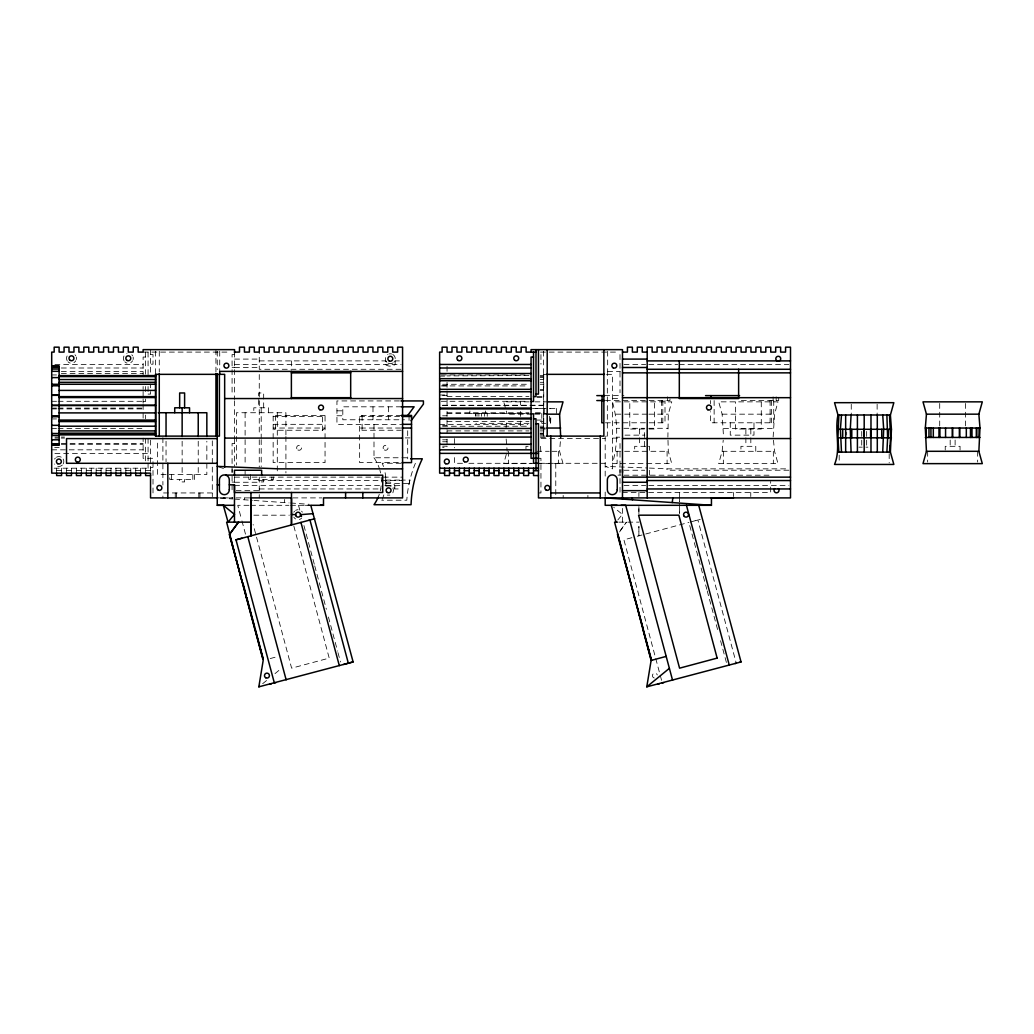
<?xml version="1.0" encoding="UTF-8"?>
<svg xmlns="http://www.w3.org/2000/svg" width="1034" height="1034" viewBox="0 0 1034 1034"><rect width="100%" height="100%" fill="white"/><g stroke="black" fill="none" stroke-linecap="round" stroke-linejoin="round"><path stroke-width="0.75" stroke-dasharray="5 3.75" d="M232.081 472.499L232.081 469.449M244.399 499.784L244.399 497.884M469.888 410.976L469.888 413.458L528.981 413.445M475.459 416.275L475.459 413.445L475.86 416.275M477.01 416.275L477.01 413.445M478.897 416.275L478.897 413.445M481.469 416.275L481.469 413.445M484.636 416.275L484.636 413.445M485.489 413.445L485.489 410.976M487.247 416.275L487.247 413.445M541.816 413.445L541.816 423.333L546.042 423.333M543.483 423.333L543.483 413.445M544.155 413.445L544.155 408.508M549.584 416.275L549.584 423.333L550.631 423.345L550.799 416.275M550.489 423.333L550.489 416.275M556.37 413.458L556.37 408.52L553.177 408.508M620.012 472.499L620.012 469.449M622.403 522.144L622.403 506.815M638.896 526.332L638.896 535.819L638.896 526.707M638.896 513.691L638.896 507.371M679.416 513.808L679.416 507.448M679.416 501.076L679.416 497.897M667.99 440.316L668.313 451.302L671.751 463.633L612.451 463.633C618.099 443.832 618.099 421.652 612.451 401.851L671.751 401.851L668.313 414.169L667.886 437.188M506.04 428.037L506.544 421.872M536.724 463.633L563.026 463.633L559.588 451.302L560.712 437.447M773.458 440.187L774.556 451.302L777.995 463.633L718.695 463.633L722.133 451.302L723.231 440.187M773.148 437.007L774.556 414.169L777.995 401.851L718.695 401.851L722.133 414.169L723.541 437.007M284.324 502.563L284.699 499.448M408.999 484.119L409.903 480.086L401.89 480.086M506.311 454.391L503.726 463.633L533.376 463.633M392.868 492.804L393.527 490.336L392.868 487.854M415.384 463.297L414.931 464.382A118.832 118.832 0 0 0 407.112 496.346L406.789 500.21L381.727 500.21M619.56 531.967L626.423 522.144L617.376 534.5M617.828 519.934L622.403 514.389L613.731 507.319M322.569 430.247L325.051 428.037L273.157 428.037L275.626 430.247L322.569 430.247L322.569 415.422M262.675 683.694L267.16 680.036M274.992 673.625L280.369 669.218M386.109 486.045L401.024 485.541M695.236 520.722L697.898 520.012L736.26 663.221M631.955 537.667L623.929 539.826L662.303 683.035M637.254 536.258L688.877 522.416M690.195 522.067L700.289 519.365M270.223 658.555L278.249 656.396M389.857 495.105L387.311 495.105M550.489 408.508L549.584 408.508M385.811 483.55L409.141 483.511M143.119 352.103L229.613 352.103M540.446 352.103L617.544 352.103M150.537 354.584L153.006 354.584L153.006 364.175L150.537 364.175M234.55 354.584L232.081 354.584L232.081 392.739L234.55 392.739M145.6 357.053L143.119 357.053L143.119 374.941M234.55 359.095L259.263 359.095M259.263 360.892L385.281 360.892A6.178 4.265 0 0 0 386.638 361.81M394.536 361.383A6.178 4.265 0 0 0 395.169 360.892L401.089 360.892M54.905 364.459L143.119 364.459M234.55 364.459L401.089 364.459M624.032 364.459L645.655 364.459M648.796 364.459L677.709 364.459M679.312 364.459L788.903 364.459M232.081 367.328L234.55 367.328M234.55 367.497L259.263 367.497M61.329 368.001L143.119 368.001M400.998 369.28L259.263 369.28L259.263 352.103M61.329 371.4L143.119 371.4M607.656 371.387L620.49 371.387M61.329 373.52L143.119 373.52M543.419 374.347L547.723 374.347M606.57 374.347L612.606 374.347L612.606 468.854L605.187 466.386L647.775 467.988M51.7 374.941L56.508 374.941M441.247 374.941L527.857 374.941M528.956 375.588L447.05 375.898M540.2 375.588L543.419 375.588M439.631 376.092L447.05 376.092M540.2 376.596L543.419 376.596M540.2 377.591L543.419 377.591M540.2 379.556L543.419 379.556M540.2 382.309L543.419 382.309M442.604 384.286L528.956 384.26M540.2 384.26L543.419 384.26M442.604 385.785L447.05 385.785M441.247 385.915L527.857 385.915M540.2 389.456L543.419 389.456M540.2 390.413L543.419 390.413M148.069 394.083L150.537 394.083L150.537 384.066M439.631 395.001L447.05 395.001M442.604 395.324L447.05 395.324M604.619 395.608L623.929 395.608M447.05 396.617L528.956 396.617M536.995 396.617L543.419 396.617M536.995 397.56L543.419 397.56M612.606 398.555L620.542 398.555M605.407 400.546L669.967 400.546L669.967 396.836M741.326 400.546L778.692 400.546L778.692 396.836M399.395 400.933L336.942 400.933L336.942 424.405L401.27 424.405M51.7 401.295L56.508 401.295M58.111 401.295L143.119 401.295M441.247 401.295L527.857 401.295M143.119 401.502L145.6 401.502L145.6 399.034M529.098 401.851L503.726 401.851L505.872 409.554M534.914 401.851L548.201 401.851M442.604 405.238L543.419 405.238M442.604 405.561L543.419 405.561M401.295 406.814L342.81 406.814L342.81 419.765L404.488 419.765M51.7 408.094L56.508 408.094M58.111 408.094L143.119 408.094M554.935 408.508L532.187 408.508L541.816 408.508M51.7 408.908L56.508 408.908M58.111 408.908L143.119 408.908M336.942 410.821L342.81 410.821M447.05 412.902L528.956 412.902M535.379 412.902L543.419 412.902M447.05 413.225L528.956 413.225M535.379 413.225L543.419 413.225M534.643 413.445L546.042 413.458M532.019 414.169L507.164 414.169L506.311 411.093M534.733 414.169L546.482 414.169M615.889 414.169L647.53 414.169M648.887 414.169L668.313 414.169M722.133 414.169L774.556 414.169M401.231 415.422L359.638 415.422L359.638 462.625L400.52 462.625M336.942 415.758L342.81 415.758M442.604 415.784L447.05 415.784M273.157 416.469L325.051 416.469M359.638 416.469L400.52 416.469M51.7 418.938L56.508 418.938M536.995 420.062L543.419 420.062M447.05 421.562L528.956 421.562M540.2 421.562L543.419 421.562M605.407 422.79L665.004 422.79L665.004 400.546M528.981 423.333L475.847 423.333M273.157 424.328L325.051 424.328M439.631 424.599L527.857 424.599M442.604 425.323L447.05 425.323M442.604 426.267L528.956 426.202M540.2 426.202L543.419 426.202M540.2 427.701L543.419 427.701M400.52 428.037L359.638 428.037L362.107 430.247L401.231 430.247M540.459 428.037L547.051 428.037M616.303 428.296L619.767 428.296M623.864 428.296L644.764 428.296M648.77 428.296L667.886 428.296M51.7 428.477L56.508 428.477M58.111 428.477L143.119 428.477M723.541 428.477L773.148 428.477M540.33 429.032L545.693 429.032M649.055 429.032L654.419 429.032L654.419 401.851M447.05 430.907L528.956 430.907M540.2 430.907L543.419 430.907M540.2 433.156L543.419 433.156M540.2 433.879L543.419 433.879M540.2 434.887L543.419 434.887M625.014 435.146L644.854 435.146M540.2 436.115L547.206 436.115M606.57 436.115L607.333 436.115L607.333 374.347M54.905 437.072L59.714 437.072M61.329 437.072L64.535 437.072M616.303 437.188L619.767 437.188M540.459 437.447L545.732 437.447M405.238 437.912L409.955 437.912M54.905 438.106L59.714 438.106M61.329 438.106L64.535 438.106M612.606 438.093L620.62 438.093M541.053 438.584L605.187 438.584M442.604 439.799L447.05 439.799M442.604 441.751L447.05 441.751M61.329 443.625L143.119 443.625M234.55 443.483L232.081 443.483L232.081 492.947M61.329 444.31L143.119 444.31M442.604 446.197L447.05 446.197L447.05 447.541L442.604 447.541M528.141 446.326L525.97 446.326L525.97 448.808M540.536 446.326L540.795 451.276M645.811 446.326L634.682 446.326L634.682 451.276M648.512 446.326L649.507 446.326L649.507 451.276M858.944 447.153L862.266 447.153M865.936 447.153L867.888 447.153M54.66 447.541L59.119 447.541M51.7 449.829L143.119 449.829M536.724 451.276L549.196 451.302M551.91 451.302L559.588 451.302M615.889 451.302L668.313 451.302M722.133 451.302L774.556 451.302M54.905 453.37L150.537 453.37M373.998 424.405L373.998 457.765L407.693 457.765M538.468 458.308L540.95 458.308L540.95 492.947L538.468 492.947M462.508 463.297L454.469 463.297L454.469 455.58M468.893 463.297L531.644 463.297M539.696 463.297L605.187 463.297M150.537 467.381L153.006 467.381M54.169 468.195L150.537 468.195M649.378 468.066L666.969 468.854L788.903 468.854M624.006 470.25L644.789 470.25M788.903 470.224L666.969 470.224L666.969 468.854M56.637 470.625L61.588 470.625M66.525 470.625L71.462 470.625M76.413 470.625L81.35 470.625M86.287 470.625L91.238 470.625M96.175 470.625L101.112 470.625M106.063 470.625L111 470.625M115.95 470.625L120.888 470.625M125.825 470.625L130.775 470.625M135.713 470.625L140.65 470.625M145.6 470.625L150.537 470.625M166.047 474.503L157.427 474.503L157.427 441.247M169.266 474.503L206.839 474.503L206.839 441.247M624.006 475.201L770.666 475.201M234.55 477.139L402.575 477.139M385.863 480.086L400.287 480.086M259.263 480.552L402.575 480.552M232.081 482.103L234.55 482.103M234.55 482.258L259.263 482.258M234.55 485.541L380.848 485.553M624.032 485.541L645.655 485.541M648.809 485.541L788.903 485.541M259.263 488.953L382.451 488.953M385.876 485.825A6.333 4.575 0 0 1 394.807 488.953L401.024 488.953M236.088 490.659L259.263 490.659M622.403 492.494L770.666 492.494L770.666 481.482M212.306 492.947L162.894 492.947L162.894 497.897M220.255 497.897L232.96 497.897L217.256 497.884M235.959 497.884L249.995 497.897M292.932 497.897L321.897 497.897M305.353 505.303L309.773 505.303M248.948 505.303L237.768 505.303L241.517 519.327M250.551 505.303L288.913 505.303M290.515 505.303L309.437 505.303M253.873 515.191L289.313 515.191M619.004 522.144L638.896 522.144M401.166 463.271L382.205 463.245A45.38 45.38 0 0 1 383.821 467.575M384.881 485.553L387.311 485.553M617.983 475.136L620.93 475.175M220.397 498.104L232.973 498.983M234.55 499.099L252.386 500.34M253.989 500.456L289.029 502.899M290.593 503.002L309.399 504.321M218.73 466.877L224.662 468.854L224.662 466.386M389.857 485.553L391.059 486.045M301.592 511.171L302.38 512.192M689.717 525.531L693.879 541.105M694.305 542.656L706.817 589.354M707.23 590.905L718.488 632.937M720.569 640.718L726.411 662.51M298.503 505.303L299.912 510.563L300.571 510.382L299.369 509.891A4.937 4.937 0 0 0 295.621 510.382M303.931 525.556L314.323 564.318M314.737 565.869L326.369 609.272M328.437 617.027L337.575 651.136M337.989 652.687L340.483 661.98M293.837 526.06L329.213 658.102L291.627 668.171L253.149 524.535M241.943 520.877L245.691 534.901M506.156 438.985L507.164 451.302M385.695 476.622L385.695 485.864A45.38 45.38 0 0 0 384.984 472.047M977.647 451.276L977.647 462.082M965.588 403.454L965.588 425.84M960.056 450.036L960.056 446.326L945.231 446.326L945.231 450.036M955.119 440.045L955.119 446.326M950.181 440.045L950.181 446.326M939.712 403.454L939.712 429.032M927.653 451.276L927.653 462.082M889.188 453.642L889.188 462.909M877.129 404.281L877.129 413.871M866.66 431.424L866.66 447.153M861.723 431.424L861.723 447.153M851.253 404.281L851.253 413.871M846.652 432.134L846.652 434.991M839.194 455.18L839.194 462.909M776.172 396.836L776.159 400.546M773.729 400.546L773.729 422.79L710.513 422.79L710.513 411.661M773.342 451.276L773.342 463.633M773.109 396.836L773.109 400.546M771.545 400.546L771.545 422.79M770.11 400.546L770.11 422.79M761.283 401.851L761.283 429.032L735.407 429.032L735.407 401.851M755.764 451.276L755.764 446.326L740.939 446.326L740.939 451.276M753.98 422.79L753.98 435.146L730.263 435.146L730.263 422.79M750.826 429.032L750.826 446.326M750.762 492.494L750.762 496.54M745.876 429.032L745.876 446.326M733.533 492.494L733.533 496.54M723.348 451.276L723.348 463.633M714.132 400.546L714.132 422.79M710.513 400.546L710.513 403.725M679.416 492.494L679.416 501.774M679.416 503.312L679.416 512.593M667.434 396.836L667.46 400.546M667.098 451.276L667.098 463.633M662.82 400.546L662.82 422.79M661.385 400.546L661.385 422.79M649.585 470.25L649.585 475.201M644.57 446.326L644.57 429.032L629.784 429.032L629.784 401.851M639.632 429.032L639.632 446.326M638.896 492.494L638.896 496.54M638.896 506.531L638.896 512.774M620.012 354.584L620.012 392.739M620.012 443.483L620.012 492.947M617.104 451.276L617.104 463.633M607.656 351.185L607.656 374.347M605.187 436.115L605.187 477.411M605.187 492.068L605.187 496.436M587.894 495.428L587.894 497.897M563.181 495.428L563.181 497.897M558.373 451.276L558.373 463.633M555.775 463.297L555.775 496.32M543.742 374.347L543.742 436.115M543.419 351.185L543.419 436.115M540.95 354.584L540.95 364.175M520.438 401.851L520.438 405.057M520.438 411.454L520.438 419.442M520.438 421.045L520.438 429.032M508.379 451.276L508.379 463.633M454.469 438.584L454.469 447.851M447.05 366.346L447.05 371.322M447.05 382.309L447.05 390.413M447.05 390.891L447.05 405.561M447.05 411.403L447.05 429.42M447.05 430.777L447.05 433.504M447.05 439.114L447.05 443.741M409.05 415.422L409.05 422.828M407.693 430.764L407.693 458.786M395.169 360.892L395.169 364.459A6.178 4.265 0 0 1 385.281 364.459L385.281 360.892M394.807 488.953L394.807 485.553A6.333 4.575 0 0 0 384.674 482.981M388.461 406.814L388.461 419.765M372.99 406.814L372.99 419.765M362.107 415.422L362.107 430.247M291.381 360.892L291.381 369.28M285.914 434.913L285.914 412.734L236.489 412.734L236.489 434.913M285.914 436.49L285.914 472.926M277.293 412.734L277.293 438.08M277.293 439.657L277.293 474.503M275.626 415.422L275.626 430.247M273.558 476.971L273.558 479.453L248.845 479.453L248.845 476.971M271.903 476.971L271.903 479.453M268.62 412.734L268.62 407.797L253.795 407.797L253.795 412.734M263.67 407.797L263.67 392.972L258.733 392.972L258.733 407.797M263.67 479.453L263.67 481.922L258.733 481.922L258.733 479.453M261.201 407.797L261.201 438.08M261.201 439.657L261.201 466.592M259.263 374.541L259.263 435.392M259.263 439.721L259.263 467.032M259.263 477.139L259.263 497.897M250.499 474.503L250.499 479.453M245.11 412.734L245.11 438.08M245.11 439.657L245.11 465.003M245.11 471.336L245.11 474.503M236.489 436.49L236.489 465.003M234.55 352.103L234.55 399.589M234.55 400.817L234.55 438.274M234.55 438.545L234.55 466.308M234.55 476.558L234.55 483.395M219.725 351.185L219.725 372.796M217.256 351.185L217.256 369.707M215.938 349.634L215.938 372.059M212.306 440.859L212.306 496.656M199.95 492.947L199.95 497.897M198.812 492.947L198.812 497.897M198.231 441.247L198.231 474.503M194.482 474.503L194.482 479.453L169.783 479.453L169.783 474.503M192.828 474.503L192.828 479.453M184.608 479.453L184.608 481.922L179.657 481.922L179.657 479.453M182.139 441.247L182.139 474.503M176.387 492.947L176.387 497.897M175.25 492.947L175.25 497.897M171.437 474.503L171.437 479.453M166.047 441.247L166.047 461.836M162.894 437.692L162.894 485.062M159.275 351.237L159.275 372.059M155.475 351.185L155.475 374.347M153.006 492.947L153.006 458.308L143.119 458.308L143.119 438.106M150.537 349.634L150.537 373.455M150.537 440.122L150.537 472.977M148.069 352.103L148.069 376.996M148.069 386.535L148.069 393.696M148.069 438.364L148.069 461.875M148.069 463.245L148.069 470.625M145.6 352.103L145.6 374.127M145.6 386.535L145.6 393.696M145.6 415.086L145.6 418.796M145.6 438.364L145.6 462.017M145.6 468.195L145.6 473.133M143.119 386.483L143.119 389.34M143.119 391.472L143.119 398.116M143.119 398.891L143.119 403.182M143.119 404.462L143.119 418.15M140.65 468.195L140.65 471.892M135.713 468.195L135.713 471.892M130.775 468.195L130.775 471.892M125.825 468.195L125.825 471.892M120.888 468.195L120.888 473.133M115.95 468.195L115.95 473.133M111 468.195L111 473.133M106.063 468.195L106.063 473.133M101.112 468.195L101.112 473.133M96.175 468.195L96.175 471.892M91.238 468.195L91.238 473.133M86.287 468.195L86.287 473.133M81.35 468.195L81.35 473.094M76.413 468.195L76.413 473.094M71.462 468.195L71.462 473.133M66.525 468.195L66.525 471.892M61.588 468.195L61.588 473.133M56.637 468.195L56.637 473.094M381.197 477.075A40.869 40.869 0 0 1 378.056 497.457M373.998 457.765A40.869 40.869 0 0 1 379.517 468.932M379.917 470.263A40.869 40.869 0 0 1 380.564 472.965M654.251 678.007A2.469 2.469 0 0 1 653.139 673.871A2.469 2.469 0 0 1 657.275 674.969M383.821 494.911A45.38 45.38 0 0 1 382.205 499.241M392.791 354.455A4.937 4.937 0 0 1 393.825 362.223M392.791 363.012A4.937 4.937 0 0 1 387.853 363.012M386.832 362.223A4.937 4.937 0 0 1 387.853 354.455M389.043 353.964A4.937 4.937 0 0 1 391.602 353.964M76.245 357.001A4.937 4.937 0 0 1 76.245 359.561M75.753 360.75A4.937 4.937 0 0 1 73.944 362.559M70.183 363.063A4.937 4.937 0 0 1 67.973 361.784M67.184 360.75A4.937 4.937 0 0 1 68.994 354.003M74.965 354.791A4.937 4.937 0 0 1 75.753 355.812M133.076 357.001A4.937 4.937 0 0 1 133.076 359.561M132.585 360.75A4.937 4.937 0 0 1 130.775 362.559M127.014 363.063A4.937 4.937 0 0 1 124.804 361.784M124.015 360.75A4.937 4.937 0 0 1 127.014 353.512M131.796 354.791A4.937 4.937 0 0 1 132.585 355.812M301.592 518.163A4.937 4.937 0 0 1 299.369 519.443M295.621 518.939A4.937 4.937 0 0 1 293.811 517.129M293.811 512.192A4.937 4.937 0 0 1 294.6 511.171M63.152 459.057A4.937 4.937 0 0 1 63.152 464.007M62.376 465.029A4.937 4.937 0 0 1 54.595 464.007M54.595 459.057A4.937 4.937 0 0 1 55.384 458.036M56.405 457.248A4.937 4.937 0 0 1 61.355 457.248M325.051 415.422L273.157 415.422L273.157 462.625L325.051 462.625L325.051 415.422M384.351 449.945A2.469 2.469 0 0 0 388.047 447.8A2.469 2.469 0 0 0 384.351 445.667A2.469 2.469 0 0 0 384.351 449.945M297.87 449.945A2.469 2.469 0 0 0 301.566 447.8A2.469 2.469 0 0 0 297.87 445.667A2.469 2.469 0 0 0 297.87 449.945"/><path stroke-width="1.5" d="M234.472 522.144L234.472 505.303L217.256 505.303L217.256 373.662M229.302 484.804L234.472 484.804L234.472 492.494L382.722 492.494L382.722 475.201L225.632 475.084M311.001 505.303L323.5 505.316L323.5 497.897L402.575 497.897L402.575 347.166L397.625 347.166L397.625 352.103L392.687 352.103L392.687 347.166L387.75 347.166L387.75 352.103L382.8 352.103L382.8 347.166L377.862 347.166L377.862 352.103L372.925 352.103L372.925 347.166L367.975 347.166L367.975 352.103L363.037 352.103L363.037 347.166L358.1 347.166L358.1 352.103L353.15 352.103L353.15 347.166L348.212 347.166L348.212 352.103L343.275 352.103L343.275 347.166L338.325 347.166L338.325 352.103L333.387 352.103L333.387 347.166L328.45 347.166L328.45 352.103L323.5 352.103L323.5 347.166L318.562 347.166L318.562 352.103L313.625 352.103L313.625 347.166L308.675 347.166L308.675 352.103L303.738 352.103L303.738 347.166L298.787 347.166L298.787 352.103L293.85 352.103L293.85 347.166L288.913 347.166L288.913 352.103L283.962 352.103L283.962 347.166L279.025 347.166L279.025 352.103L274.088 352.103L274.088 347.166L269.137 347.166L269.137 352.103L264.2 352.103L264.2 347.166L259.263 347.166L259.263 352.103L254.312 352.103L254.312 347.166L249.375 347.166L249.375 352.103L244.438 352.103L244.438 347.166L239.487 347.166L239.487 352.103L234.55 352.103M622.481 499.099L622.481 349.634L531.062 349.634L531.062 352.103M622.481 472.499L622.481 469.449M632.343 499.784L632.343 497.884M711.444 505.303L605.187 497.884L605.187 505.303L711.444 505.316L711.444 497.897L733.533 497.897M857.406 452.129L857.406 414.996M877.297 452.129L877.297 414.996M864.191 414.996L864.191 452.129M845.657 414.996L845.657 452.129M870.977 452.129L870.977 414.996M886.888 452.129L887.624 437.834L886.888 414.996M851.085 414.996L850.284 429.291L851.085 452.129M838.871 452.129L837.954 437.834L838.871 414.996M889.705 448.95L889.912 445.77M882.726 452.129L883.682 429.291L882.726 414.996M837.979 414.996C834.386 431.488 841.185 448.627 834.541 464.447L893.841 464.447L890.403 452.129L891.437 429.291L890.403 414.996L893.841 402.678L834.541 402.678L837.979 414.996L890.403 414.996M841.482 414.996L840.422 429.291L841.482 452.129M837.786 429.291L838.018 426.111M889.511 452.129L890.597 437.834L889.511 414.996M925.314 428.037L926.438 414.169L923 401.851L982.3 401.851L978.862 414.169L979.986 428.037L978.862 451.302L982.3 463.633L923 463.633L926.438 451.302L925.314 428.037L979.986 428.037M672.268 502.563L672.824 497.897M634.773 597.613L634.643 598.415L634.204 597.342M310.769 505.303L353.111 661.928L258.836 686.834L263.179 660.442L229.432 534.5L238.479 522.144L229.432 534.5L254.687 628M698.713 505.303L741.042 661.928L646.78 686.834L651.123 660.442L617.841 534.423M560.712 437.447L559.588 414.169L563.026 401.851L548.201 401.851M407.383 415.888L414.117 406.814L401.295 406.814M411.105 420.709L423.423 404.126L423.423 400.933L400.998 400.933M258.836 686.834L259.534 686.266M646.78 686.834L669.386 668.339M651.123 660.442L666.18 656.396M275.897 682.621L274.372 683.035L235.998 539.826L241.93 538.223M269.577 684.314L271.386 683.823M657.508 684.314L659.33 683.823M662.303 683.035L663.828 682.621M235.998 539.826L314.737 518.732M343.65 664.461L353.111 661.928M308.765 520.322L309.954 520.012L348.329 663.221M735.071 663.531L736.26 663.221M739.672 662.303L741.042 661.928M300.571 514.661L313.38 513.627M224.107 505.303L217.256 505.303M617.078 505.29L611.262 505.303L616.005 522.144M536 352.103L526.125 352.103L526.125 347.166L521.175 347.166L521.175 352.103L516.237 352.103L516.237 347.166L511.3 347.166L511.3 352.103L506.35 352.103L506.35 347.166L501.412 347.166L501.412 352.103L496.462 352.103L496.462 347.166L491.525 347.166L491.525 352.103L486.587 352.103L486.587 347.166L481.637 347.166L481.637 352.103L476.7 352.103L476.7 347.166L471.762 347.166L471.762 352.103L466.812 352.103L466.812 347.166L461.875 347.166L461.875 352.103L456.938 352.103L456.938 347.166L451.987 347.166L451.987 352.103L447.05 352.103L447.05 347.166L442.113 347.166L442.113 352.103L439.631 352.103L439.631 473.133L444.581 473.133M622.481 352.103L627.431 352.103L627.431 347.166L632.369 347.166L632.369 352.103L637.306 352.103L637.306 347.166L642.256 347.166L642.256 352.103L647.194 352.103M533.531 357.053L531.062 357.053L531.062 458.308L538.468 458.308M622.481 359.095L647.194 359.095M647.194 360.892L790.506 360.892M439.631 364.459L531.062 364.459M51.7 366.023L59.119 366.023L59.119 445.085L51.7 445.085M51.7 366.346L59.119 366.346M51.7 367.367L59.119 367.367M622.481 367.497L647.194 367.497M439.631 368.001L531.062 368.001M51.7 369.035L59.119 369.035M647.194 369.28L790.506 369.28M51.7 371.322L59.119 371.322M402.575 371.387L219.725 371.387L219.725 374.347M291.381 372.86L350.681 372.86M622.481 372.86L790.506 372.86M439.631 373.52L531.062 373.52M546.624 374.347L604.451 374.347M59.119 375.588L155.475 375.588M59.119 376.596L155.475 376.596M51.7 377.604L59.119 377.604M439.631 378.69L531.062 378.69M59.119 379.556L155.475 379.556M439.631 380.745L531.062 380.745M59.119 382.309L155.475 382.309M51.7 384.286L155.475 384.26M51.7 385.785L59.119 385.785M439.631 389.34L531.062 389.34M59.119 390.413L155.475 390.413M439.631 391.757L531.062 391.757M536 394.083L538.468 394.083L538.468 349.634M51.7 395.001L59.119 395.001M51.7 395.324L59.119 395.324M596.812 395.608L604.619 395.608M705.537 395.608L739.581 395.608M59.119 396.617L155.475 396.617M533.531 396.565L536 396.565L536 349.634M59.119 397.56L155.475 397.56M291.381 397.676L350.681 397.676M622.481 397.676L790.506 397.676M224.662 398.555L402.575 398.555M439.631 398.891L531.062 398.891M596.812 400.546L604.308 400.546M531.062 401.502L533.531 401.502L533.531 352.103M51.7 405.238L155.475 405.238M51.7 405.561L155.475 405.561M439.631 408.094L531.062 408.094M439.631 408.908L531.062 408.908M158.267 412.734L206.839 412.734L206.839 436.49M59.119 412.902L155.475 412.902M531.062 413.858L533.531 413.858L533.531 463.245L538.468 463.245M546.482 414.169L559.588 414.169M926.438 414.169L978.862 414.169M401.231 415.422L411.532 415.422L411.532 462.625L402.097 462.625M51.7 415.784L59.119 415.784M402.097 416.469L411.532 416.469M51.7 416.728L59.119 416.728M439.631 418.124L531.062 418.124M533.531 418.796L536 418.796L536 470.625M439.631 418.938L531.062 418.938M59.119 420.062L155.475 420.062M59.119 421.562L155.475 421.562M602.874 422.79L601.801 422.79L601.801 400.546M536 423.733L538.468 423.733L538.468 497.897L790.506 497.897L790.506 347.166L785.569 347.166L785.569 352.103L780.631 352.103L780.631 347.166L775.681 347.166L775.681 352.103L770.744 352.103L770.744 347.166L765.806 347.166L765.806 352.103L760.856 352.103L760.856 347.166L755.919 347.166L755.919 352.103L750.968 352.103L750.968 347.166L746.031 347.166L746.031 352.103L741.094 352.103L741.094 347.166L736.143 347.166L736.143 352.103L731.206 352.103L731.206 347.166L726.269 347.166L726.269 352.103L721.318 352.103L721.318 347.166L716.381 347.166L716.381 352.103L711.444 352.103L711.444 347.166L706.493 347.166L706.493 352.103L701.556 352.103L701.556 347.166L696.619 347.166L696.619 352.103L691.668 352.103L691.668 347.166L686.731 347.166L686.731 352.103L681.794 352.103L681.794 347.166L676.843 347.166L676.843 352.103L671.906 352.103L671.906 347.166L666.969 347.166L666.969 352.103L662.019 352.103L662.019 347.166L657.081 347.166L657.081 352.103L652.131 352.103L652.131 347.166L647.194 347.166L647.194 497.897M402.097 424.328L411.532 424.328M51.7 425.323L59.119 425.323M59.119 426.202L155.475 426.202M402.097 428.037L411.532 428.037M547.051 428.037L560.712 428.037M439.631 428.477L531.062 428.477M837.954 429.291L877.53 429.291M877.879 429.291L887.624 429.291M891.437 429.291L888.141 429.291L888.141 437.834L891.437 437.834M59.119 430.907L155.475 430.907M59.119 433.156L155.475 433.156M439.631 433.194L531.062 433.194M51.7 433.504L59.119 433.504M59.119 433.879L155.475 433.879M59.119 434.887L155.475 434.887M51.7 435.469L59.119 435.469M546.585 436.115L603.869 436.115L603.869 349.634M439.631 437.072L531.062 437.072M925.314 437.447L979.986 437.447M837.954 437.834L877.53 437.834M877.879 437.834L887.624 437.834M224.662 438.093L402.575 438.093M217.256 438.584L66.525 438.584L66.525 463.297L217.256 463.297M622.481 438.545L790.506 438.545M51.7 439.799L59.119 439.799M51.7 443.741L59.119 443.741M439.631 444.31L531.062 444.31M51.7 444.762L59.119 444.762M439.631 449.829L531.062 449.829M926.438 451.302L978.862 451.302M837.979 452.129L890.403 452.129M439.631 453.37L538.468 453.37M410.614 458.786L422.311 458.786A114.322 114.322 0 0 0 411.067 504.708L373.998 504.708A40.869 40.869 0 0 0 378.056 497.457M217.256 466.386L279.025 468.854L402.575 468.854M439.631 468.195L538.468 468.195M444.581 470.625L449.519 470.625M454.469 470.625L459.406 470.625M464.344 470.625L469.294 470.625M474.231 470.625L479.169 470.625M484.119 470.625L489.056 470.625M493.993 470.625L498.944 470.625M503.881 470.625L508.818 470.625M513.769 470.625L518.706 470.625M523.643 470.625L528.594 470.625M533.531 470.625L538.468 470.625M449.519 473.133L454.469 473.133M459.406 473.133L464.344 473.133M469.294 473.133L474.231 473.133M479.169 473.133L484.119 473.133M489.056 473.133L493.993 473.133M498.944 473.133L503.881 473.133M508.818 473.133L513.769 473.133M518.706 473.133L523.643 473.133M528.594 473.133L533.531 473.133M150.537 475.562L145.6 475.562L145.6 473.094M538.468 475.562L533.531 475.562L533.531 468.195M622.481 477.139L790.506 477.139M647.194 480.552L790.506 480.552M622.481 482.258L647.194 482.258M217.256 484.804L219.415 484.804M647.194 488.953L790.506 488.953M622.481 490.659L647.194 490.659M550.825 492.947L600.25 492.947M217.256 497.897L150.537 497.897L150.537 473.133L51.7 473.133L51.7 352.103L54.169 352.103L54.169 347.166L59.119 347.166L59.119 352.103L64.056 352.103L64.056 347.166L68.994 347.166L68.994 352.103L73.944 352.103L73.944 347.166L78.881 347.166L78.881 352.103L83.819 352.103L83.819 347.166L88.769 347.166L88.769 352.103L93.706 352.103L93.706 347.166L98.644 347.166L98.644 352.103L103.594 352.103L103.594 347.166L108.531 347.166L108.531 352.103L113.469 352.103L113.469 347.166L118.419 347.166L118.419 352.103L123.356 352.103L123.356 347.166L128.294 347.166L128.294 352.103L133.244 352.103L133.244 347.166L138.181 347.166L138.181 352.103L143.119 352.103L143.119 349.634L234.55 349.634L234.55 352.865M300.48 514.027L301.514 516.548M250.952 522.144L226.614 522.144L242.059 581.625M617.518 522.144L614.558 522.144L651.575 660.325M617.376 534.5L618.112 535.405M621.072 505.29L625.699 505.303L672.578 680.269M291.485 514.467L295.621 514.661M320.372 505.083L323.5 505.303M617.634 535.405L643.07 628.594M648.874 650.257L648.047 648.99M260.116 648.99L260.943 650.257L255.139 628.594M246.273 597.342L246.712 598.415M642.631 628L651.342 660.39M255.101 629.551L262.998 658.852M686.447 505.303L729.254 665.082M300.946 522.416L339.307 665.625M247.798 536.659L286.159 679.868M242.887 582.853L246.441 596.14M246.842 597.613L254.726 627.056M261.331 651.704L263.256 658.891M889.705 418.175L889.912 421.355M979.056 428.037L979.056 437.447M976.781 428.037L976.781 437.447M976.329 428.037L976.329 437.447M971.986 428.037L971.986 437.447M970.474 428.037L970.474 437.447M966.325 428.037L966.325 437.447M959.72 428.037L959.72 437.447M959.397 428.037L959.397 437.447M952.65 428.037L952.65 437.447M952.327 428.037L952.327 437.447M945.567 428.037L945.567 437.447M939.919 428.037L939.919 437.447M938.975 428.037L938.975 437.447M933.314 428.037L933.314 437.447M930.936 428.037L930.936 437.447M928.971 428.037L928.971 437.447M926.244 428.037L926.244 437.447M881.731 429.291L881.731 437.834M870.602 429.291L870.602 437.834M864.191 429.291L864.191 437.834M851.783 429.291L851.783 437.834M842.71 429.291L842.71 437.834M738.625 369.28L738.625 398.555L679.312 398.555L679.312 360.892M710.836 395.608L710.836 398.077M602.111 395.608L602.111 400.546M600.25 436.115L600.25 497.897M550.825 436.115L550.825 497.897M547.206 349.634L547.206 436.115M528.594 468.195L528.594 475.562L523.643 475.562L523.643 468.195M518.706 468.195L518.706 475.562L513.769 475.562L513.769 468.195M508.818 468.195L508.818 475.562L503.881 475.562L503.881 468.195M498.944 468.195L498.944 475.562L493.993 475.562L493.993 468.195M489.056 468.195L489.056 475.562L484.119 475.562L484.119 468.195M479.169 468.195L479.169 475.562L474.231 475.562L474.231 468.195M469.294 468.195L469.294 475.562L464.344 475.562L464.344 468.195M459.406 468.195L459.406 475.562L454.469 475.562L454.469 468.195M449.519 468.195L449.519 475.562L444.581 475.562L444.581 468.195M362.818 492.494L362.818 497.897M350.681 371.387L350.681 398.555M345.602 492.494L345.602 497.897M291.381 371.387L291.381 398.555M291.485 492.494L291.485 524.962L291.485 497.897L250.952 497.897L250.952 535.819L250.952 492.494M261.654 475.201L261.654 470.25L234.472 470.25L234.472 475.201M234.472 484.804L234.472 505.303M224.662 467.265L224.662 374.347L155.475 374.347L155.475 436.115L219.402 436.115L219.402 374.347M215.938 373.662L215.938 436.115M198.231 412.734L198.231 436.49M189.545 412.734L189.545 407.797L174.72 407.797L174.72 412.734M184.608 407.797L184.608 392.972L179.657 392.972L179.657 407.797M182.139 407.797L182.139 436.49M167.831 463.297L167.831 497.897M166.047 412.734L166.047 436.49M159.275 373.662L159.275 436.115M155.811 374.347L155.811 436.115M140.65 473.094L140.65 475.562L135.713 475.562L135.713 473.094M130.775 473.094L130.775 475.562L125.825 475.562L125.825 473.094M120.888 473.094L120.888 475.562L115.95 475.562L115.95 473.094M111 473.094L111 475.562L106.063 475.562L106.063 473.094M101.112 473.094L101.112 475.562L96.175 475.562L96.175 473.094M91.238 473.094L91.238 475.562L86.287 475.562L86.287 473.094M81.35 473.094L81.35 475.562L76.413 475.562L76.413 473.094M71.462 473.094L71.462 475.562L66.525 475.562L66.525 473.094M61.588 473.094L61.588 475.562L56.637 475.562L56.637 473.094M778.266 488.578A2.469 2.469 0 0 1 778.266 492.081A2.469 2.469 0 0 1 774.776 492.081A2.469 2.469 0 0 1 774.776 488.578M234.472 514.389L228.062 522.144L223.318 505.303L234.472 514.389M717.144 658.102L679.571 668.171L638.585 515.178L678.86 515.191L717.144 658.102M617.233 489.741L617.233 479.854A4.937 4.937 0 0 0 612.296 474.916A4.937 4.937 0 0 0 607.346 479.854L607.346 489.741A4.937 4.937 0 0 0 612.296 494.679A4.937 4.937 0 0 0 617.233 489.741M229.302 489.741L229.302 479.854A4.937 4.937 0 0 0 224.352 474.916A4.937 4.937 0 0 0 219.415 479.854L219.415 489.741A4.937 4.937 0 0 0 224.352 494.679A4.937 4.937 0 0 0 229.302 489.741M546.12 490.026A2.469 2.469 0 0 0 549.817 487.88A2.469 2.469 0 0 0 546.12 485.734A2.469 2.469 0 0 0 546.12 490.026M464.512 461.733A2.469 2.469 0 0 0 468.221 459.6A2.469 2.469 0 0 0 464.512 457.455A2.469 2.469 0 0 0 464.512 461.733M613.11 367.794A2.469 2.469 0 0 0 616.82 365.661A2.469 2.469 0 0 0 613.11 363.516A2.469 2.469 0 0 0 613.11 367.794M707.734 409.71A2.469 2.469 0 0 0 711.444 407.564A2.469 2.469 0 0 0 707.734 405.418A2.469 2.469 0 0 0 707.734 409.71M445.576 463.671A2.469 2.469 0 0 0 449.286 461.526A2.469 2.469 0 0 0 445.576 459.393A2.469 2.469 0 0 0 445.576 463.671M777.025 360.879A2.469 2.469 0 0 0 780.735 358.733A2.469 2.469 0 0 0 777.025 356.601A2.469 2.469 0 0 0 777.025 360.879M458.165 360.427A2.469 2.469 0 0 0 461.875 358.281A2.469 2.469 0 0 0 458.165 356.148A2.469 2.469 0 0 0 458.165 360.427M514.997 360.427A2.469 2.469 0 0 0 518.706 358.281A2.469 2.469 0 0 0 514.997 356.148A2.469 2.469 0 0 0 514.997 360.427M684.288 516.405A2.469 2.469 0 0 0 688.424 515.294A2.469 2.469 0 0 0 685.387 512.269A2.469 2.469 0 0 0 684.288 516.405M76.581 461.733A2.469 2.469 0 0 0 80.277 459.6A2.469 2.469 0 0 0 76.581 457.455A2.469 2.469 0 0 0 76.581 461.733M319.79 409.71A2.469 2.469 0 0 0 323.5 407.564A2.469 2.469 0 0 0 319.79 405.418A2.469 2.469 0 0 0 319.79 409.71M389.094 360.879A2.469 2.469 0 0 0 392.791 358.733A2.469 2.469 0 0 0 389.094 356.601A2.469 2.469 0 0 0 389.094 360.879M69.717 360.026A2.469 2.469 0 0 0 73.853 358.927A2.469 2.469 0 0 0 70.829 355.903A2.469 2.469 0 0 0 69.717 360.026M127.066 360.427A2.469 2.469 0 0 0 130.775 358.281A2.469 2.469 0 0 0 127.066 356.148A2.469 2.469 0 0 0 127.066 360.427M224.662 367.406A2.469 2.469 0 0 0 228.798 366.294A2.469 2.469 0 0 0 225.774 363.27A2.469 2.469 0 0 0 224.662 367.406M158.176 490.026A2.469 2.469 0 0 0 161.886 487.88A2.469 2.469 0 0 0 158.176 485.734A2.469 2.469 0 0 0 158.176 490.026M387.349 492.468A2.469 2.469 0 0 0 391.059 490.336A2.469 2.469 0 0 0 387.349 488.19A2.469 2.469 0 0 0 387.349 492.468M57.645 463.671A2.469 2.469 0 0 0 61.355 461.526A2.469 2.469 0 0 0 57.645 459.393A2.469 2.469 0 0 0 57.645 463.671M265.712 677.748A2.469 2.469 0 0 0 269.422 675.616A2.469 2.469 0 0 0 265.712 673.47A2.469 2.469 0 0 0 265.712 677.748M296.344 516.405A2.469 2.469 0 0 0 300.48 515.307A2.469 2.469 0 0 0 297.456 512.282A2.469 2.469 0 0 0 296.344 516.405"/></g></svg>
